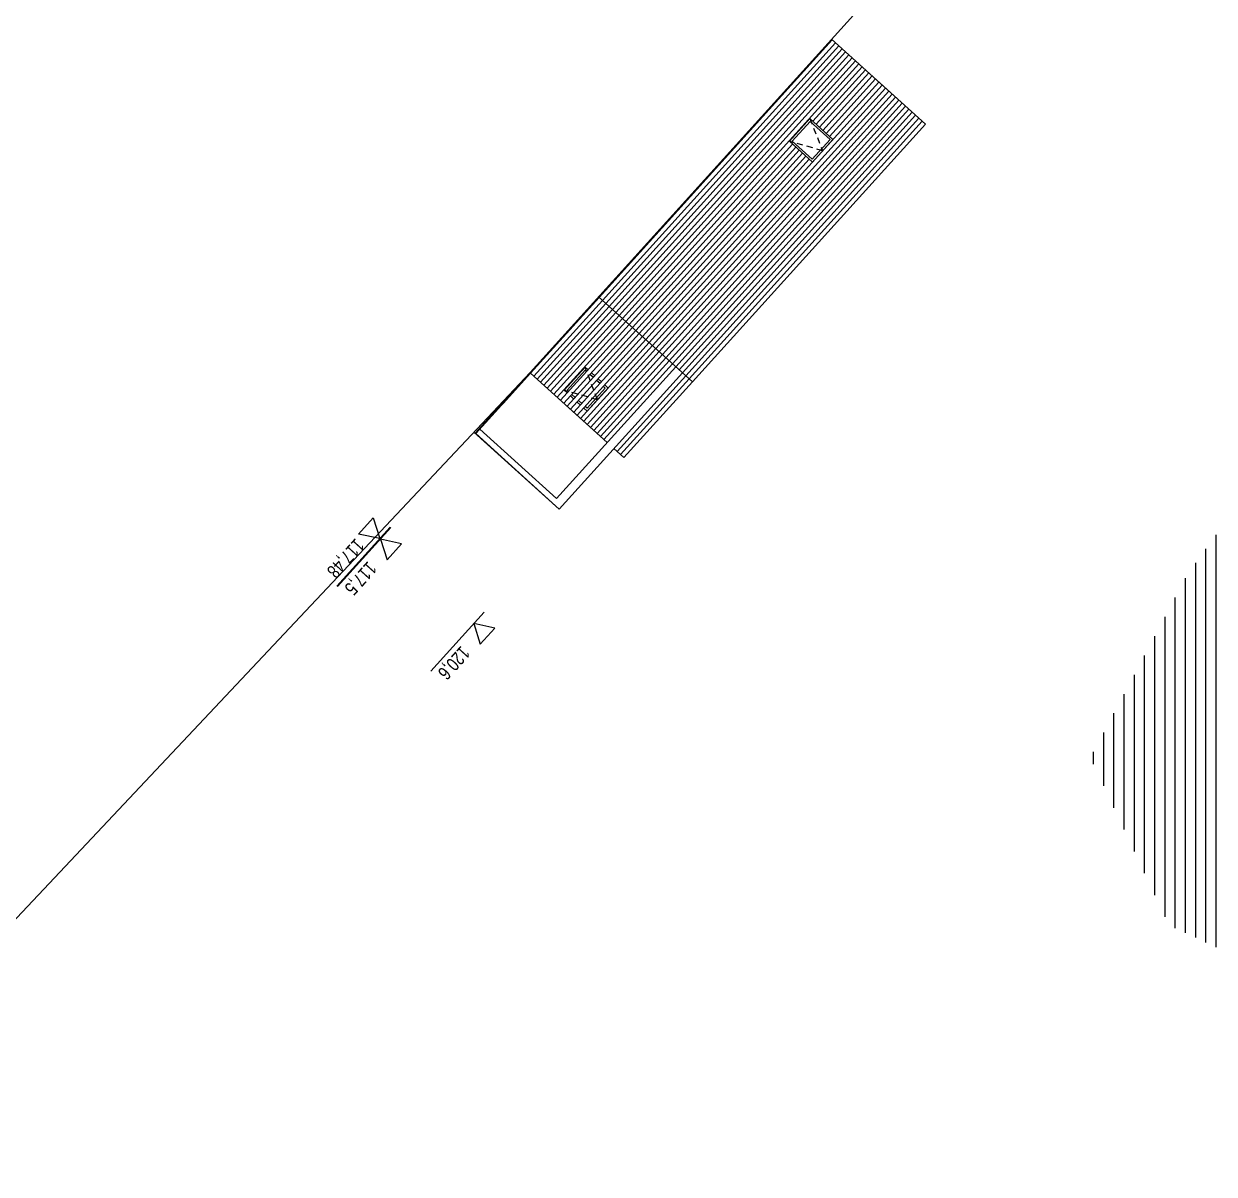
# Model space of a CAD drawing. Extents: x -196763 to -87623, y -65703 to -55832.
# Drawn here: x -87844.68 to -87815.55, y -65578.8 to -65550.65 of the extents above; entities that cross this region are included whole.
import ezdxf

# ---------------------------------------------------------------- set-up
doc = ezdxf.new("R2010")
doc.units = 0
doc.header["$MEASUREMENT"] = 0
doc.linetypes.add('DASHED', pattern=[70, 50, -20])
for name, color, linetype in [('0_PROP.aux', 6, 'Continuous'), ('0_PROP.aux.cotas', 30, 'Continuous'), ('0_PROP.corte', 10, 'Continuous'), ('0_PROP.vista1', 251, 'Continuous'), ('0_PROPfinal', 4, 'Continuous'), ('LEVTP_EDIF', 3, 'Continuous')]:
    doc.layers.add(name, color=color, linetype=linetype)
doc.styles.add('creativespace', font='GOTHIC.TTF')

msp = doc.modelspace()

# ---------------------------------------------------------------- hatches: boundary and pattern name
at = {"layer": 'LEVTP_EDIF', "linetype": 'Continuous', "true_color": 0x000000}
h = msp.add_hatch(dxfattribs=at)
h.set_pattern_fill('ANSI31', color=18, scale=2, angle=45)
h.paths.add_polyline_path([(-87807.646, -65566.427), (-87812.077, -65563.843), (-87810.422, -65561.005), (-87812.891, -65559.565), (-87816.19, -65564.104), (-87818.574, -65568.604), (-87816.654, -65572.707), (-87814.45, -65573.726), (-87812.549, -65574.834)])

# ---------------------------------------------------------------- linework, layer by layer
at = {"layer": '0_PROP.aux', "linetype": 'DASHED', "ltscale": 0.003}
msp.add_line((-87830.641, -65559.846), (-87830.943, -65559.054), dxfattribs=at)
for points in [[(-87825.443, -65552.968), (-87825.13, -65553.756), (-87825.945, -65553.524)], [(-87830.661, -65559.794), (-87830.641, -65559.847), (-87831.455, -65559.617)]]:
    msp.add_lwpolyline(points, dxfattribs=at)
at = {"layer": '0_PROP.aux.cotas', "linetype": 'Continuous'}
for p, q in [((-87837.021, -65564.408), (-87835.713, -65562.963)), ((-87837.006, -65564.421), (-87835.698, -65562.977)), ((-87834.722, -65566.488), (-87833.415, -65565.043))]:
    msp.add_line(p, q, dxfattribs=at)
for points in [[(-87836.131, -65562.741), (-87835.969, -65563.246), (-87836.487, -65563.134), (-87836.131, -65562.741)], [(-87835.436, -65563.371), (-87835.954, -65563.259), (-87835.791, -65563.764), (-87835.436, -65563.371)], [(-87833.152, -65565.437), (-87833.67, -65565.326), (-87833.508, -65565.83), (-87833.152, -65565.437)]]:
    msp.add_lwpolyline(points, dxfattribs=at)
at = {"layer": '0_PROP.corte', "color": 240, "linetype": 'Continuous', "true_color": 0xed1f24}
msp.add_lwpolyline([(-87819.448, -65546.629), (-87821.984, -65548.317), (-87823.891, -65549.928), (-87823.906, -65549.915), (-87832.292, -65559.182), (-87849.566, -65577.526), (-87849.696, -65577.67), (-87850.716, -65578.797)], dxfattribs=at)
at = {"layer": '0_PROP.vista1', "linetype": 'Continuous'}
for p, q in [((-87824.897, -65551.04), (-87830.6, -65557.343)), ((-87824.897, -65551.04), (-87830.6, -65557.343)), ((-87824.816, -65551.114), (-87830.519, -65557.417)), ((-87822.613, -65553.107), (-87824.912, -65551.027)), ((-87824.734, -65551.188), (-87830.437, -65557.49)), ((-87824.652, -65551.262), (-87830.356, -65557.564)), ((-87824.571, -65551.336), (-87830.274, -65557.638)), ((-87824.489, -65551.41), (-87830.193, -65557.712)), ((-87824.408, -65551.483), (-87830.111, -65557.786)), ((-87824.326, -65551.557), (-87830.029, -65557.859)), ((-87824.245, -65551.631), (-87829.948, -65557.933)), ((-87824.163, -65551.705), (-87825.368, -65553.036)), ((-87824.082, -65551.779), (-87825.286, -65553.109)), ((-87824, -65551.852), (-87825.204, -65553.183)), ((-87823.918, -65551.926), (-87825.123, -65553.257)), ((-87823.837, -65552), (-87825.041, -65553.331)), ((-87823.674, -65552.148), (-87829.377, -65558.45)), ((-87823.592, -65552.221), (-87829.295, -65558.524)), ((-87823.511, -65552.295), (-87829.214, -65558.598)), ((-87823.755, -65552.074), (-87824.959, -65553.404)), ((-87823.429, -65552.369), (-87829.132, -65558.671)), ((-87823.348, -65552.443), (-87829.051, -65558.745)), ((-87823.266, -65552.517), (-87828.969, -65558.819)), ((-87823.184, -65552.59), (-87828.888, -65558.893)), ((-87823.103, -65552.664), (-87828.806, -65558.967)), ((-87823.021, -65552.738), (-87828.724, -65559.04)), ((-87822.94, -65552.812), (-87828.643, -65559.114)), ((-87822.858, -65552.886), (-87828.561, -65559.188)), ((-87822.776, -65552.96), (-87828.479, -65559.262)), ((-87822.695, -65553.033), (-87828.398, -65559.336)), ((-87822.613, -65553.107), (-87828.316, -65559.41)), ((-87825.871, -65553.592), (-87829.866, -65558.007)), ((-87825.789, -65553.666), (-87829.785, -65558.081)), ((-87825.708, -65553.739), (-87829.703, -65558.155)), ((-87825.626, -65553.813), (-87829.622, -65558.228)), ((-87825.544, -65553.887), (-87829.54, -65558.302)), ((-87825.463, -65553.961), (-87829.458, -65558.376)), ((-87828.316, -65559.41), (-87830.615, -65557.329))]:
    msp.add_line(p, q, dxfattribs=at)
msp.add_lwpolyline([(-87825.381, -65554.035), (-87825.945, -65553.524), (-87825.443, -65552.968), (-87824.878, -65553.478), (-87825.381, -65554.035)], dxfattribs=at)
msp.add_lwpolyline([(-87824.949, -65553.482), (-87825.385, -65553.964), (-87825.875, -65553.521), (-87825.439, -65553.038)], close=True, dxfattribs=at)
at = {"layer": '0_PROPfinal', "linetype": 'Continuous'}
for p, q in [((-87830.6, -65557.343), (-87832.277, -65559.196)), ((-87830.519, -65557.417), (-87832.195, -65559.269)), ((-87830.437, -65557.49), (-87832.114, -65559.343)), ((-87830.356, -65557.564), (-87832.032, -65559.417)), ((-87830.274, -65557.638), (-87831.951, -65559.491)), ((-87830.193, -65557.712), (-87831.869, -65559.565)), ((-87830.111, -65557.786), (-87831.788, -65559.638)), ((-87830.029, -65557.859), (-87831.706, -65559.712)), ((-87829.948, -65557.933), (-87831.624, -65559.786)), ((-87829.866, -65558.007), (-87831.543, -65559.86)), ((-87829.785, -65558.081), (-87831.461, -65559.934)), ((-87829.703, -65558.155), (-87831.38, -65560.007)), ((-87829.622, -65558.228), (-87831.298, -65560.081)), ((-87829.54, -65558.302), (-87831.217, -65560.155)), ((-87829.458, -65558.376), (-87831.135, -65560.229)), ((-87829.377, -65558.45), (-87831.054, -65560.303)), ((-87829.295, -65558.524), (-87830.972, -65560.376)), ((-87829.214, -65558.598), (-87830.89, -65560.45)), ((-87829.132, -65558.671), (-87830.809, -65560.524)), ((-87829.051, -65558.745), (-87830.727, -65560.598)), ((-87828.969, -65558.819), (-87830.646, -65560.672)), ((-87828.888, -65558.893), (-87830.564, -65560.746)), ((-87828.806, -65558.967), (-87830.483, -65560.819)), ((-87832.277, -65559.196), (-87833.618, -65560.678)), ((-87830.742, -65559.303), (-87830.824, -65559.229)), ((-87828.479, -65559.262), (-87830.156, -65561.115)), ((-87830.579, -65559.45), (-87830.661, -65559.377)), ((-87830.453, -65559.564), (-87830.497, -65559.524)), ((-87828.398, -65559.336), (-87830.075, -65561.188)), ((-87828.316, -65559.41), (-87829.993, -65561.262)), ((-87831.186, -65559.793), (-87831.267, -65559.719)), ((-87831.023, -65559.941), (-87831.104, -65559.867)), ((-87830.897, -65560.054), (-87830.941, -65560.014)), ((-87829.993, -65561.262), (-87830.238, -65561.041))]:
    msp.add_line(p, q, dxfattribs=at)
for points in [[(-87833.633, -65560.665), (-87832.292, -65559.182)], [(-87832.948, -65559.937), (-87832.277, -65559.196)], [(-87830.401, -65560.893), (-87832.277, -65559.196)], [(-87828.724, -65559.04), (-87831.642, -65562.265)], [(-87828.561, -65559.188), (-87831.579, -65562.523)], [(-87831.455, -65559.617), (-87830.945, -65559.053)], [(-87831.347, -65559.647), (-87831.384, -65559.613), (-87830.941, -65559.123), (-87830.904, -65559.157)], [(-87830.872, -65559.118), (-87830.954, -65559.045)], [(-87830.709, -65559.266), (-87830.79, -65559.192)], [(-87830.453, -65559.564), (-87830.896, -65560.054)], [(-87830.383, -65559.561), (-87830.892, -65560.125)], [(-87830.546, -65559.414), (-87830.627, -65559.34)], [(-87830.383, -65559.561), (-87830.464, -65559.487)], [(-87831.382, -65559.682), (-87831.464, -65559.608)], [(-87831.219, -65559.83), (-87831.301, -65559.756)], [(-87831.056, -65559.977), (-87831.137, -65559.904)], [(-87830.893, -65560.125), (-87830.974, -65560.051)], [(-87831.579, -65562.523), (-87833.663, -65560.638)], [(-87833.618, -65560.678), (-87831.579, -65562.523)], [(-87831.642, -65562.265), (-87833.518, -65560.568)]]:
    msp.add_lwpolyline(points, dxfattribs=at)

# ---------------------------------------------------------------- texts
at = {"layer": '0_PROP.aux.cotas', "linetype": 'Continuous', "style": 'creativespace', "width": 0.8}
for s, p in [('117,48', (-87836.561, -65563.219)), ('117,5', (-87836.26, -65563.784)), ('120,6', (-87833.976, -65565.851))]:
    msp.add_text(s, height=0.331, rotation=227.833, dxfattribs=at).set_placement(p)

doc.saveas('drawing.dxf')
